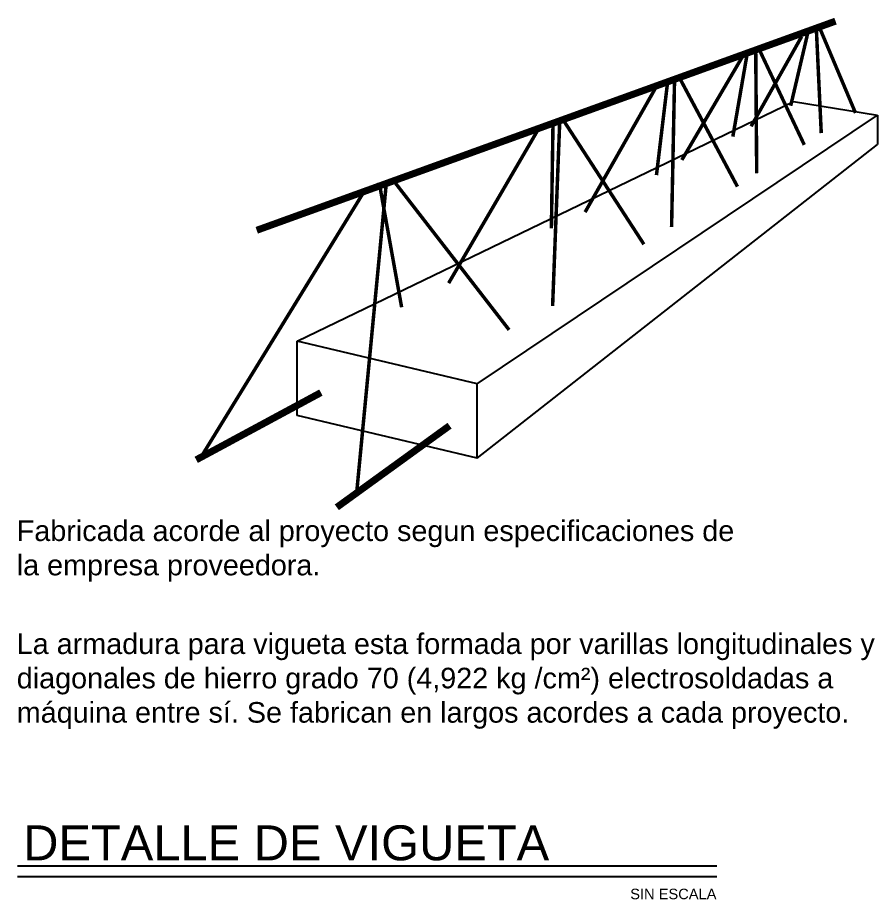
# Model space of a CAD drawing. Header units: inches. Extents: x -370 to 18, y -197 to 199.
# Drawn here: x -191.15 to -178.15, y 2.88 to 16.22 of the extents above; entities that cross this region are included whole.
import ezdxf

# ---------------------------------------------------------------- set-up
doc = ezdxf.new("R2010")
doc.units = ezdxf.units.IN
doc.header["$MEASUREMENT"] = 0
for name, color, linetype in [('14Estructura De Losa_Detalles2', 2, 'Continuous'), ('2', 2, 'Continuous'), ('3', 3, 'Continuous'), ('6', 6, 'Continuous')]:
    doc.layers.add(name, color=color, linetype=linetype)
doc.styles.add('ARIAL', font='arial.ttf', dxfattribs={"height": 0.14})
doc.styles.get("Standard").update_dxf_attribs({"font": 'arial.ttf'})

# ---------------------------------------------------------------- blocks, each defined once
blk = doc.blocks.new('EWRGT')
at = {"layer": '14Estructura De Losa_Detalles2', "ltscale": 0.5}
for p, q in [((4360.685, 3765.326), (4369.519, 3769.591)), ((4369.519, 3769.591), (4371.014, 3769.349)), ((4363.888, 3764.567), (4371.014, 3769.349)), ((4371.014, 3769.349), (4371.014, 3768.827)), ((4363.888, 3763.242), (4371.014, 3768.827)), ((4363.888, 3764.567), (4360.685, 3765.326)), ((4360.685, 3764.001), (4360.685, 3765.326)), ((4363.888, 3763.242), (4363.888, 3764.567)), ((4363.888, 3763.242), (4360.685, 3764.001))]:
    blk.add_line(p, q, dxfattribs=at)
for points, const_width in [([(4359.964, 3767.3), (4370.269, 3771.024)], 0.125), ([(4370.015, 3769.03), (4369.928, 3770.879)], 0.0623), ([(4369.992, 3770.891), (4370.625, 3769.389)], 0.0623), ([(4368.848, 3770.537), (4368.866, 3768.317)], 0.0623), ([(4368.924, 3770.491), (4369.713, 3768.821)], 0.0623), ([(4367.35, 3767.358), (4367.403, 3769.986)], 0.0623), ([(4367.513, 3769.974), (4368.523, 3768.078)], 0.0623), ([(4365.358, 3769.219), (4365.232, 3765.953)], 0.0623), ([(4365.435, 3769.242), (4366.857, 3767.051)], 0.0623), ([(4364.457, 3765.527), (4362.395, 3768.19)], 0.0623), ([(4362.268, 3768.106), (4361.743, 3762.624)], 0.0623), ([(4358.887, 3763.213), (4361.107, 3764.41)], 0.125), ([(4361.39, 3762.368), (4363.397, 3763.821)], 0.125)]:
    blk.add_lwpolyline(points, dxfattribs=dict(at, const_width=const_width))
at = {"layer": '14Estructura De Losa_Detalles2', "color": 251, "ltscale": 0.5, "const_width": 0.0623}
for points in [[(4369.471, 3769.517), (4369.784, 3770.851)], [(4369.666, 3770.75), (4368.766, 3769.151)], [(4368.624, 3770.412), (4367.533, 3768.552)], [(4368.441, 3768.968), (4368.697, 3770.449)], [(4367.081, 3768.283), (4367.28, 3769.944)], [(4367.081, 3769.862), (4365.81, 3767.623)], [(4365.011, 3769.156), (4363.381, 3766.359)], [(4365.21, 3767.336), (4365.239, 3769.203)], [(4362.144, 3768.153), (4362.544, 3765.929)], [(4361.877, 3767.992), (4358.955, 3763.234)]]:
    blk.add_lwpolyline(points, dxfattribs=at)

msp = doc.modelspace()

# ---------------------------------------------------------------- linework, layer by layer
at = {"layer": '2'}
msp.add_line((-180.5734, 3.22428), (-191.15016, 3.22428), dxfattribs=at)
at = {"layer": '6'}
msp.add_line((-180.5734, 3.38277), (-191.15016, 3.38277), dxfattribs=at)

# ---------------------------------------------------------------- block references
at = {"xscale": 0.8495630829756919, "yscale": 0.8495630829756919, "zscale": 0.8495630829756919}
msp.add_blockref('EWRGT', (-3891.59812, -3187.55548), dxfattribs=at)

# ---------------------------------------------------------------- texts
at = {"layer": '14Estructura De Losa_Detalles2', "color": 1, "width": 13.6063714, "attachment_point": 1}
for s, insert, char_height in [('Fabricada acorde al proyecto segun especificaciones de \\Pla empresa proveedora.', (-191.16341, 8.61406), 0.3112795), ('La armadura para vigueta esta formada por varillas longitudinales y diagonales de hierro grado 70 (4,922 kg /cm²) electrosoldadas a máquina entre sí. Se fabrican en largos acordes a cada proyecto.', (-191.16341, 6.90485), 0.31127951)]:
    msp.add_mtext(s, dxfattribs=dict(at, insert=insert, char_height=char_height))
at = {"layer": '3', "style": 'ARIAL'}
for s, height, p in [('DETALLE DE VIGUETA', 0.5283311, (-191.06571, 3.47364)), ('SIN ESCALA ', 0.1584993, (-181.88422, 2.88493))]:
    msp.add_text(s, height=height, dxfattribs=at).set_placement(p)

doc.saveas('drawing.dxf')
